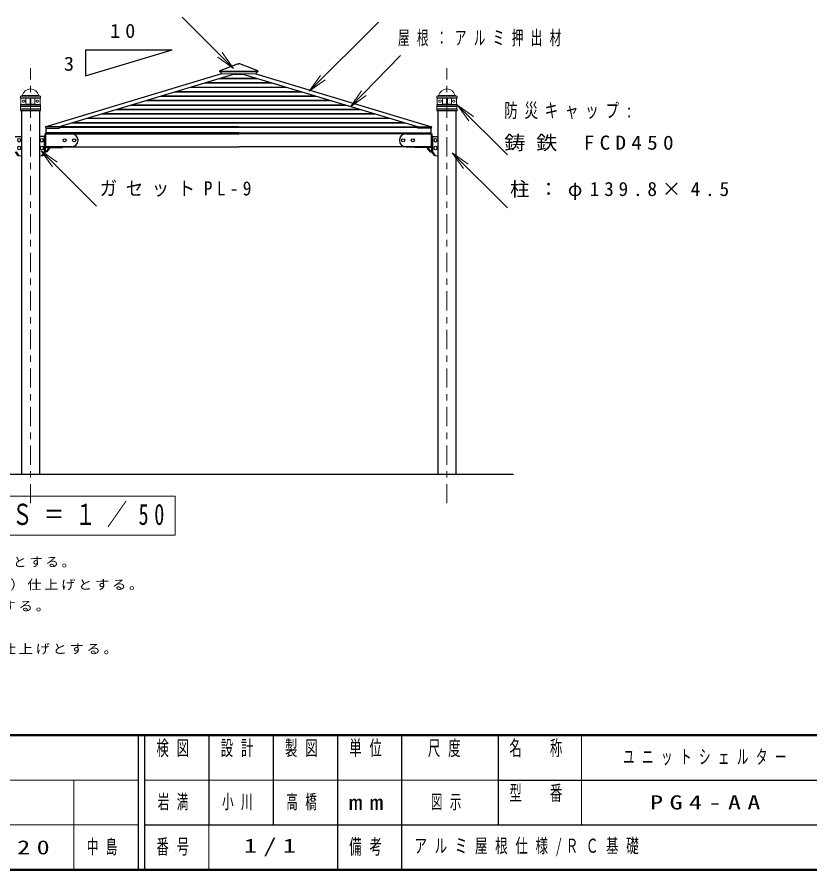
# Model space of a CAD drawing. Units: millimetres on the paper. Extents: x -365 to 143, y 0 to 257.
# Drawn here: x -257.3 to -134, y 0 to 132.8 of the extents above; entities that cross this region are included whole.
import ezdxf
from ezdxf.enums import TextEntityAlignment as Align

# ---------------------------------------------------------------- set-up
doc = ezdxf.new("R2010")
doc.units = ezdxf.units.MM
doc.linetypes.add('USER2', pattern=[6, 3, -1, 1, -1])
doc.layers.add('LY_1', color=7, linetype='Continuous', lineweight=25)
doc.layers.add('LY_2', color=7, linetype='Continuous', lineweight=13)
doc.styles.add('ＭＳ ゴシック', font='')
doc.styles.get('ＭＳ ゴシック').set_extended_font_data('MS Gothic')

# ---------------------------------------------------------------- blocks, each defined once
blk = doc.blocks.new('open_arrow')
at = {"color": 0, "linetype": 'Continuous', "lineweight": -2}
blk.add_lwpolyline([(7.5, 1.25), (0, 0), (7.5, -1.25)], dxfattribs=at)

msp = doc.modelspace()

# ---------------------------------------------------------------- linework, layer by layer
at = {"layer": 'LY_1', "lineweight": 13}
for p, q in [((-223.651, 124.807), (-231.638, 132.794)), ((-211.883, 121.244), (-201.103, 132.024)), ((-205.47, 118.805), (-197.654, 126.798)), ((-256.837, 120.467), (-256.817, 120.487)), ((-256.837, 120.467), (-256.837, 120.207)), ((-256.837, 120.467), (-253.677, 120.467)), ((-256.837, 120.207), (-253.677, 120.207)), ((-256.837, 120.207), (-256.817, 120.187)), ((-256.817, 120.487), (-253.697, 120.487)), ((-256.817, 120.187), (-255.995, 120.151)), ((-256.817, 120.187), (-253.697, 120.187)), ((-256.757, 120.183), (-256.757, 119.191)), ((-256.655, 120.487), (-256.537, 120.605)), ((-256.537, 120.605), (-253.977, 120.605)), ((-256.407, 119.837), (-256.267, 119.837)), ((-256.407, 119.537), (-256.267, 119.537)), ((-255.957, 120.149), (-255.327, 120.149)), ((-255.957, 120.111), (-255.957, 119.262)), ((-255.327, 120.147), (-255.327, 119.227)), ((-254.557, 120.149), (-255.187, 120.149)), ((-255.187, 120.147), (-255.187, 119.227)), ((-254.557, 120.111), (-254.557, 119.262)), ((-253.697, 120.187), (-254.519, 120.151)), ((-254.107, 119.837), (-254.247, 119.837)), ((-254.107, 119.537), (-254.247, 119.537)), ((-253.859, 120.487), (-253.977, 120.605)), ((-253.757, 120.183), (-253.757, 119.191)), ((-253.697, 120.487), (-253.677, 120.467)), ((-253.697, 120.187), (-253.677, 120.207)), ((-253.677, 120.467), (-253.677, 120.207)), ((-192.037, 120.467), (-192.017, 120.487)), ((-192.037, 120.467), (-192.037, 120.207)), ((-192.037, 120.467), (-188.877, 120.467)), ((-192.037, 120.207), (-188.877, 120.207)), ((-192.037, 120.207), (-192.017, 120.187)), ((-192.017, 120.487), (-188.897, 120.487)), ((-192.017, 120.187), (-191.195, 120.151)), ((-192.017, 120.187), (-188.897, 120.187)), ((-191.957, 120.183), (-191.957, 119.191)), ((-191.855, 120.487), (-191.737, 120.605)), ((-191.737, 120.605), (-189.177, 120.605)), ((-191.607, 119.837), (-191.467, 119.837)), ((-191.607, 119.537), (-191.467, 119.537)), ((-191.157, 120.149), (-190.527, 120.149)), ((-191.157, 120.111), (-191.157, 119.262)), ((-190.527, 120.147), (-190.527, 119.227)), ((-189.757, 120.149), (-190.387, 120.149)), ((-190.387, 120.147), (-190.387, 119.227)), ((-189.757, 120.111), (-189.757, 119.262)), ((-188.897, 120.187), (-189.719, 120.151)), ((-189.307, 119.837), (-189.447, 119.837)), ((-189.307, 119.537), (-189.447, 119.537)), ((-189.059, 120.487), (-189.177, 120.605)), ((-188.957, 120.183), (-188.957, 119.191)), ((-188.897, 120.487), (-188.877, 120.467)), ((-188.897, 120.187), (-188.877, 120.207)), ((-188.877, 120.467), (-188.877, 120.207)), ((-256.797, 119.187), (-256.837, 119.147)), ((-256.837, 119.147), (-253.677, 119.147)), ((-256.837, 119.147), (-256.837, 118.907)), ((-256.837, 118.907), (-253.677, 118.907)), ((-256.837, 118.907), (-256.817, 118.887)), ((-256.817, 118.487), (-256.837, 118.467)), ((-256.837, 118.467), (-253.677, 118.467)), ((-256.837, 118.467), (-256.837, 118.227)), ((-256.837, 118.227), (-253.677, 118.227)), ((-256.837, 118.227), (-256.797, 118.187)), ((-256.817, 118.887), (-253.697, 118.887)), ((-256.817, 118.887), (-256.817, 118.487)), ((-256.817, 118.487), (-253.697, 118.487)), ((-256.797, 119.187), (-255.995, 119.222)), ((-256.797, 119.187), (-253.717, 119.187)), ((-256.797, 118.187), (-253.717, 118.187)), ((-255.957, 119.223), (-255.327, 119.223)), ((-254.557, 119.223), (-255.187, 119.223)), ((-253.717, 119.187), (-254.519, 119.222)), ((-253.717, 119.187), (-253.677, 119.147)), ((-253.677, 118.227), (-253.717, 118.187)), ((-253.677, 118.907), (-253.697, 118.887)), ((-253.697, 118.887), (-253.697, 118.487)), ((-253.697, 118.487), (-253.677, 118.467)), ((-253.677, 119.147), (-253.677, 118.907)), ((-253.677, 118.467), (-253.677, 118.227)), ((-191.997, 119.187), (-192.037, 119.147)), ((-192.037, 119.147), (-188.877, 119.147)), ((-192.037, 119.147), (-192.037, 118.907)), ((-192.037, 118.907), (-188.877, 118.907)), ((-192.037, 118.907), (-192.017, 118.887)), ((-192.017, 118.487), (-192.037, 118.467)), ((-192.037, 118.467), (-188.877, 118.467)), ((-192.037, 118.467), (-192.037, 118.227)), ((-192.037, 118.227), (-188.877, 118.227)), ((-192.037, 118.227), (-191.997, 118.187)), ((-192.017, 118.887), (-188.897, 118.887)), ((-192.017, 118.887), (-192.017, 118.487)), ((-192.017, 118.487), (-188.897, 118.487)), ((-191.997, 119.187), (-191.195, 119.222)), ((-191.997, 119.187), (-188.917, 119.187)), ((-191.997, 118.187), (-188.917, 118.187)), ((-191.157, 119.223), (-190.527, 119.223)), ((-189.757, 119.223), (-190.387, 119.223)), ((-188.917, 119.187), (-189.719, 119.222)), ((-188.917, 119.187), (-188.877, 119.147)), ((-188.877, 118.227), (-188.917, 118.187)), ((-188.877, 118.907), (-188.897, 118.887)), ((-188.897, 118.887), (-188.897, 118.487)), ((-188.897, 118.487), (-188.877, 118.467)), ((-188.877, 119.147), (-188.877, 118.907)), ((-188.877, 118.467), (-188.877, 118.227)), ((-188.788, 119.087), (-181.018, 111.317)), ((-253.575, 111.954), (-244.981, 103.359)), ((-189.643, 111.674), (-181.049, 103.08)), ((-257.154, 111.205), (-256.655, 111.205)), ((-253.359, 111.205), (-253.859, 111.205)), ((-192.354, 111.205), (-191.855, 111.205)), ((-232.729, 58.203), (-277.785, 58.203)), ((-232.729, 52.147), (-232.729, 58.203)), ((-277.785, 52.147), (-232.729, 52.147))]:
    msp.add_line(p, q, dxfattribs=at)
at = {"layer": 'LY_1'}
for p, q in [((-246.684, 127.71), (-246.684, 123.666)), ((-246.684, 127.71), (-233.204, 127.71)), ((-246.684, 123.666), (-233.204, 127.71)), ((-256.655, 118.187), (-256.655, 61.605)), ((-253.859, 118.187), (-253.859, 61.605)), ((-191.855, 118.187), (-191.855, 61.605)), ((-189.059, 118.187), (-189.059, 61.605)), ((-253.062, 111.805), (-253.062, 114.205)), ((-252.935, 111.805), (-252.935, 114.205)), ((-252.797, 114.775), (-252.797, 115.486)), ((-222.857, 114.775), (-252.797, 114.775)), ((-222.857, 114.775), (-192.917, 114.775)), ((-192.917, 114.775), (-192.917, 115.486)), ((-192.779, 111.805), (-192.779, 114.205)), ((-192.652, 111.805), (-192.652, 114.205)), ((-257.154, 111.205), (-257.579, 111.805)), ((-257.027, 111.205), (-257.452, 111.805)), ((-253.486, 111.205), (-253.062, 111.805)), ((-253.359, 111.205), (-252.935, 111.805)), ((-252.666, 111.805), (-253.062, 111.805)), ((-252.793, 111.805), (-252.369, 112.405)), ((-252.666, 111.805), (-252.242, 112.405)), ((-252.369, 112.405), (-252.369, 112.605)), ((-252.242, 112.405), (-252.369, 112.405)), ((-252.242, 112.405), (-252.242, 112.605)), ((-193.472, 112.405), (-193.472, 112.605)), ((-193.472, 112.405), (-193.344, 112.405)), ((-193.047, 111.805), (-193.472, 112.405)), ((-193.344, 112.405), (-193.344, 112.605)), ((-192.92, 111.805), (-193.344, 112.405)), ((-193.047, 111.805), (-192.652, 111.805)), ((-192.354, 111.205), (-192.779, 111.805)), ((-192.227, 111.205), (-192.652, 111.805)), ((-325.975, 61.605), (-180.068, 61.605))]:
    msp.add_line(p, q, dxfattribs=at)
at = {"layer": 'LY_1', "linetype": 'USER2', "lineweight": 13}
for p, q in [((-255.257, 57.091), (-255.257, 124.829)), ((-190.457, 57.091), (-190.457, 124.829))]:
    msp.add_line(p, q, dxfattribs=at)
at = {"layer": 'LY_1', "color": 2}
for p, q in [((-225.838, 124.397), (-223.055, 125.505)), ((-223.055, 125.505), (-222.857, 125.505)), ((-222.658, 125.505), (-222.857, 125.505)), ((-219.875, 124.397), (-222.658, 125.505)), ((-225.849, 124.371), (-225.82, 124.297)), ((-225.686, 124.284), (-225.55, 123.944)), ((-220.028, 124.284), (-220.163, 123.944)), ((-219.864, 124.371), (-219.894, 124.297)), ((-257.657, 114.205), (-256.655, 114.205)), ((-252.857, 114.205), (-253.859, 114.205)), ((-192.857, 114.205), (-191.855, 114.205))]:
    msp.add_line(p, q, dxfattribs=at)
at = {"layer": 'LY_1', "color": 131}
for p, q in [((-225.528, 123.931), (-252.881, 115.725)), ((-223.362, 123.931), (-250.818, 115.695)), ((-222.351, 123.931), (-194.896, 115.695)), ((-220.186, 123.931), (-192.833, 115.725)), ((-252.842, 115.486), (-252.902, 115.685)), ((-250.755, 115.486), (-250.818, 115.695)), ((-194.958, 115.486), (-194.896, 115.695)), ((-192.871, 115.486), (-192.811, 115.685)), ((-252.857, 112.685), (-252.857, 114.525)), ((-252.857, 112.605), (-252.857, 114.205)), ((-252.842, 115.486), (-250.755, 115.486)), ((-252.777, 114.605), (-222.857, 114.605)), ((-252.757, 114.605), (-252.757, 114.669)), ((-222.857, 114.669), (-252.757, 114.669)), ((-251.877, 114.605), (-252.757, 114.605)), ((-252.677, 114.605), (-251.837, 114.605)), ((-251.821, 114.775), (-251.821, 114.725)), ((-222.857, 114.669), (-192.957, 114.669)), ((-192.937, 114.605), (-222.857, 114.605)), ((-192.871, 115.486), (-194.958, 115.486)), ((-193.893, 114.775), (-193.893, 114.725)), ((-193.037, 114.605), (-193.877, 114.605)), ((-193.837, 114.605), (-192.957, 114.605)), ((-192.957, 114.605), (-192.957, 114.669)), ((-192.857, 112.685), (-192.857, 114.525)), ((-192.857, 112.605), (-192.857, 114.205)), ((-252.242, 112.605), (-252.857, 112.605)), ((-252.777, 112.605), (-222.857, 112.605)), ((-192.937, 112.605), (-222.857, 112.605)), ((-193.472, 112.605), (-192.857, 112.605))]:
    msp.add_line(p, q, dxfattribs=at)
at = {"layer": 'LY_1', "color": 2, "lineweight": 13}
for p, q in [((-225.847, 124.39), (-222.857, 124.39)), ((-225.801, 124.284), (-222.857, 124.284)), ((-225.531, 123.931), (-222.857, 123.931)), ((-219.866, 124.39), (-222.857, 124.39)), ((-219.912, 124.284), (-222.857, 124.284)), ((-220.182, 123.931), (-222.857, 123.931))]:
    msp.add_line(p, q, dxfattribs=at)
at = {"layer": 'LY_1', "color": 12, "lineweight": 13}
for p, q in [((-223.547, 123.876), (-222.857, 123.876)), ((-222.167, 123.876), (-222.857, 123.876)), ((-228.144, 122.497), (-222.857, 122.497)), ((-227.83, 122.591), (-222.857, 122.591)), ((-225.845, 123.186), (-222.857, 123.186)), ((-225.531, 123.281), (-222.857, 123.281)), ((-220.182, 123.281), (-222.857, 123.281)), ((-219.868, 123.186), (-222.857, 123.186)), ((-217.884, 122.591), (-222.857, 122.591)), ((-217.569, 122.497), (-222.857, 122.497)), ((-232.742, 121.117), (-222.857, 121.117)), ((-232.427, 121.212), (-222.857, 121.212)), ((-230.443, 121.807), (-222.857, 121.807)), ((-230.129, 121.901), (-222.857, 121.901)), ((-215.585, 121.901), (-222.857, 121.901)), ((-215.271, 121.807), (-222.857, 121.807)), ((-213.286, 121.212), (-222.857, 121.212)), ((-212.972, 121.117), (-222.857, 121.117)), ((-237.339, 119.738), (-222.857, 119.738)), ((-237.025, 119.832), (-222.857, 119.832)), ((-235.04, 120.428), (-222.857, 120.428)), ((-234.726, 120.522), (-222.857, 120.522)), ((-210.987, 120.522), (-222.857, 120.522)), ((-210.673, 120.428), (-222.857, 120.428)), ((-208.689, 119.832), (-222.857, 119.832)), ((-208.374, 119.738), (-222.857, 119.738)), ((-241.937, 118.359), (-222.857, 118.359)), ((-241.622, 118.453), (-222.857, 118.453)), ((-239.638, 119.048), (-222.857, 119.048)), ((-239.324, 119.143), (-222.857, 119.143)), ((-206.39, 119.143), (-222.857, 119.143)), ((-206.075, 119.048), (-222.857, 119.048)), ((-204.091, 118.453), (-222.857, 118.453)), ((-203.777, 118.359), (-222.857, 118.359)), ((-246.534, 116.979), (-222.857, 116.979)), ((-246.22, 117.074), (-222.857, 117.074)), ((-244.236, 117.669), (-222.857, 117.669)), ((-243.921, 117.763), (-222.857, 117.763)), ((-201.792, 117.763), (-222.857, 117.763)), ((-201.478, 117.669), (-222.857, 117.669)), ((-199.493, 117.074), (-222.857, 117.074)), ((-199.179, 116.979), (-222.857, 116.979)), ((-248.833, 116.29), (-222.857, 116.29)), ((-248.519, 116.384), (-222.857, 116.384)), ((-197.195, 116.384), (-222.857, 116.384)), ((-196.88, 116.29), (-222.857, 116.29))]:
    msp.add_line(p, q, dxfattribs=at)
at = {"layer": 'LY_1', "color": 4}
for q in [(-252.857, 115.695), (-192.857, 115.695)]:
    msp.add_line((-222.857, 115.695), q, dxfattribs=at)
at = {"layer": 'LY_1', "color": 4, "lineweight": 13}
for p in [(-250.789, 115.6), (-194.924, 115.6)]:
    msp.add_line(p, (-222.857, 115.6), dxfattribs=at)
at = {"layer": 'LY_1', "color": 40}
for p, q in [((-248.857, 114.605), (-252.977, 114.605)), ((-252.977, 112.485), (-252.977, 114.605)), ((-196.857, 114.605), (-192.737, 114.605)), ((-192.737, 112.485), (-192.737, 114.605)), ((-248.857, 112.605), (-252.977, 112.605)), ((-252.977, 112.485), (-250.257, 112.485)), ((-250.257, 112.485), (-250.257, 112.605)), ((-196.857, 112.605), (-192.737, 112.605)), ((-195.457, 112.485), (-195.457, 112.605)), ((-192.737, 112.485), (-195.457, 112.485))]:
    msp.add_line(p, q, dxfattribs=at)
for centre in [(-249.957, 113.605), (-248.457, 113.605), (-197.257, 113.605), (-195.757, 113.605)]:
    msp.add_circle(centre, 0.24, dxfattribs=at)
at = {"layer": 'LY_1', "color": 2}
for centre, start, end in [((-225.831, 124.379), 111.7, 201.7), ((-225.801, 124.304), 201.7, 270), ((-225.531, 123.951), 196.7, 270), ((-220.182, 123.951), 270, 343.3), ((-219.912, 124.304), 270, 338.3), ((-219.883, 124.379), 338.3, 68.3)]:
    msp.add_arc(centre, 0.02, start, end, dxfattribs=at)
at = {"layer": 'LY_1', "lineweight": 13}
for centre, radius, start, end in [((-255.257, 120.285), 1.319, 14.00253, 165.99746), ((-190.457, 120.285), 1.319, 14.00253, 165.99746), ((-256.407, 119.687), 0.15, 90, 270), ((-256.267, 119.687), 0.15, 270, 90), ((-255.997, 120.111), 0.04, 0, 87.5), ((-255.367, 120.147), 0.04, 0, 90), ((-255.147, 120.147), 0.04, 90, 180), ((-254.517, 120.111), 0.04, 92.5, 180), ((-254.247, 119.687), 0.15, 90, 270), ((-254.107, 119.687), 0.15, 270, 90), ((-191.607, 119.687), 0.15, 90, 270), ((-191.467, 119.687), 0.15, 270, 90), ((-191.197, 120.111), 0.04, 0, 87.5), ((-190.567, 120.147), 0.04, 0, 90), ((-190.347, 120.147), 0.04, 90, 180), ((-189.717, 120.111), 0.04, 92.5, 180), ((-189.447, 119.687), 0.15, 90, 270), ((-189.307, 119.687), 0.15, 270, 90), ((-255.997, 119.262), 0.04, 272.5, 0), ((-255.367, 119.227), 0.04, 270, 0), ((-255.147, 119.227), 0.04, 180, 270), ((-254.517, 119.262), 0.04, 180, 267.5), ((-191.197, 119.262), 0.04, 272.5, 0), ((-190.567, 119.227), 0.04, 270, 0), ((-190.347, 119.227), 0.04, 180, 270), ((-189.717, 119.262), 0.04, 180, 267.5)]:
    msp.add_arc(centre, radius, start, end, dxfattribs=at)
at = {"layer": 'LY_1', "color": 131}
for centre, radius, start, end in [((-252.872, 115.695), 0.032, 106.69924, 196.69924), ((-192.842, 115.695), 0.032, 343.30076, 73.30076), ((-252.777, 114.525), 0.08, 90, 180), ((-251.877, 114.725), 0.056, 270, 0), ((-193.837, 114.725), 0.056, 180, 270), ((-192.937, 114.525), 0.08, 0, 90), ((-252.777, 112.685), 0.08, 180, 270), ((-192.937, 112.685), 0.08, 270, 0)]:
    msp.add_arc(centre, radius, start, end, dxfattribs=at)
at = {"layer": 'LY_1', "color": 40}
for centre, start, end in [((-248.857, 113.605), 270, 90), ((-196.857, 113.605), 90, 270)]:
    msp.add_arc(centre, 1, start, end, dxfattribs=at)
at = {"layer": 'LY_1'}
for centre in [(-257.027, 113.605), (-253.486, 113.605), (-192.227, 113.605), (-257.027, 112.405), (-253.486, 112.405), (-192.227, 112.405)]:
    msp.add_ellipse(centre, major_axis=(0, 0.3), ratio=0.707107, dxfattribs=at)
at = {"layer": 'LY_2', "lineweight": 50}
for p, q in [((-365, 21), (0, 21)), ((-365, 0), (0, 0))]:
    msp.add_line(p, q, dxfattribs=at)
at = {"layer": 'LY_2', "lineweight": 25}
for p, q in [((-238.5, 21), (-238.5, 0)), ((-237.5, 21), (-237.5, 0)), ((-227.5, 21), (-227.5, 7)), ((-217.5, 21), (-217.5, 7)), ((-207.5, 21), (-207.5, 0)), ((-197.5, 21), (-197.5, 7)), ((-182.5, 21), (-182.5, 7)), ((-182.5, 14), (-70, 14)), ((-237.5, 7), (0, 7)), ((-197.5, 7), (-197.5, 0))]:
    msp.add_line(p, q, dxfattribs=at)
at = {"layer": 'LY_2'}
for p, q in [((-169.5, 21), (-169.5, 7)), ((-365, 14), (-238.5, 14)), ((-248.5, 14), (-248.5, 0)), ((-237.5, 14), (-182.5, 14)), ((-365, 7), (-238.5, 7)), ((-227.5, 7), (-227.5, 0))]:
    msp.add_line(p, q, dxfattribs=at)

# ---------------------------------------------------------------- block references
at = {"layer": 'LY_1', "lineweight": 13, "xscale": 0.4, "yscale": 0.4}
for p, rotation in [((-223.651, 124.807), 135), ((-211.883, 121.244), 45), ((-205.47, 118.805), 45.6), ((-188.788, 119.087), 315), ((-253.575, 111.954), 315), ((-189.643, 111.674), 315)]:
    msp.add_blockref('open_arrow', p, dxfattribs=dict(at, rotation=rotation))

# ---------------------------------------------------------------- texts
at = {"layer": 'LY_1', "style": 'ＭＳ ゴシック', "width": 1.05}
msp.add_text('3', height=2.199, dxfattribs=at).set_placement((-249.271, 125.53), align=Align.MIDDLE_CENTER)
at = {"layer": 'LY_1', "style": 'ＭＳ ゴシック'}
for s, insert, char_height, attachment_point in [('\\T1.5;\\W1.05;10', (-240.516, 130.63), 2.199, 5), ('\\T1.64;\\W0.6;屋根：アルミ押出材', (-198.071, 129.448), 2.199, 4), ('\\T1.5;\\W0.7;防災キャップ:', (-181.528, 118.117), 2.199, 4), ('\\T1.5;\\W1.1;鋳鉄\\~FCD450', (-181.528, 113.117), 2.199, 4), ('\\T1.5;\\W0.9;ガセットPL-9', (-244.48, 106.009), 2.199, 4), ('\\T1.5;柱：φ139.8×4.5', (-180.636, 105.73), 2.199, 4), ('\\T1.56;\\W0.7;立面図\u3000Ｓ＝１／50', (-277.757, 55.175), 3.299, 4), ('\\T1.2;\\W1.05;鋼材は、電気亜鉛メッキ処理の上、ポリエステル樹脂粉体塗装(チャコールグレー）仕上げとする。', (-360, 46.837), 1.466, 7), ('\\T1.2;\\W1.1;鋳鉄は、FCＤ450とし、亜鉛溶射処理の上、ウレタン樹脂塗料塗装（チャコールグレー）仕上げとする。', (-360, 43.503), 1.466, 7), ('\\T1.2;\\W1.1;アルミ合金鋳物は、AC3Aとし、ウレタン樹脂塗料塗装（チャコールグレー）仕上げとする。', (-360, 40.17), 1.466, 7), ('\\T1.2;\\W1.1;棟包はステンレス（SUS304）とし、ポリエステル樹脂粉体塗装（チャコールグレー）仕上げとする。', (-360, 33.503), 1.466, 7), ('\\T1.64;\\W0.6;ユニットシェルター', (-149.75, 17.5), 2.199, 5), ('\\T1.64;\\W0.6;岩満', (-232.5, 10.5), 2.199, 5), ('\\T1.64;\\W0.6;小川', (-222.5, 10.5), 2.199, 5), ('\\T1.64;\\W0.6;高橋', (-212.5, 10.5), 2.199, 5), ('\\T1.64;\\W0.6;図示', (-190, 10.5), 2.199, 5), ('\\T1.5;\\W1.35;PG4-AA', (-149.75, 10.5), 2.199, 5), ('\\T1.5;\\W1.35;20.01.20', (-275.5, 3.5), 2.199, 4), ('\\T1.64;\\W0.6;中島', (-246.5, 3.5), 2.199, 4), ('\\T1.5;\\W1.35;1/1', (-217.5, 3.5), 2.199, 5), ('\\T1.61;\\W0.65;アルミ屋根仕様/ＲＣ基礎', (-195.5, 3.5), 2.199, 4)]:
    msp.add_mtext(s, dxfattribs=dict(at, insert=insert, char_height=char_height, attachment_point=attachment_point))
at = {"layer": 'LY_2', "color": 4, "char_height": 2.346, "style": 'ＭＳ ゴシック'}
for s, insert, attachment_point in [('\\T1.64;\\W0.6;検図', (-232.5, 20.167), 2), ('\\T1.64;\\W0.6;設計', (-222.5, 20.167), 2), ('\\T1.64;\\W0.6;製図', (-212.5, 20.167), 2), ('\\T1.64;\\W0.6;単位', (-202.5, 20.167), 2), ('\\T1.64;\\W0.6;尺度', (-190.25, 20.167), 2), ('\\T1.64;\\W0.6;名\u3000称', (-176, 20.167), 2), ('\\T1.64;\\W0.6;型\u3000番', (-176, 13.167), 2), ('\\T1.5;\\W1.35;mm', (-202.5, 10.5), 5), ('\\T1.64;\\W0.6;番号', (-232.5, 3.5), 5), ('\\T1.64;\\W0.6;備考', (-202.5, 3.5), 5)]:
    msp.add_mtext(s, dxfattribs=dict(at, insert=insert, attachment_point=attachment_point))

doc.saveas('drawing.dxf')
